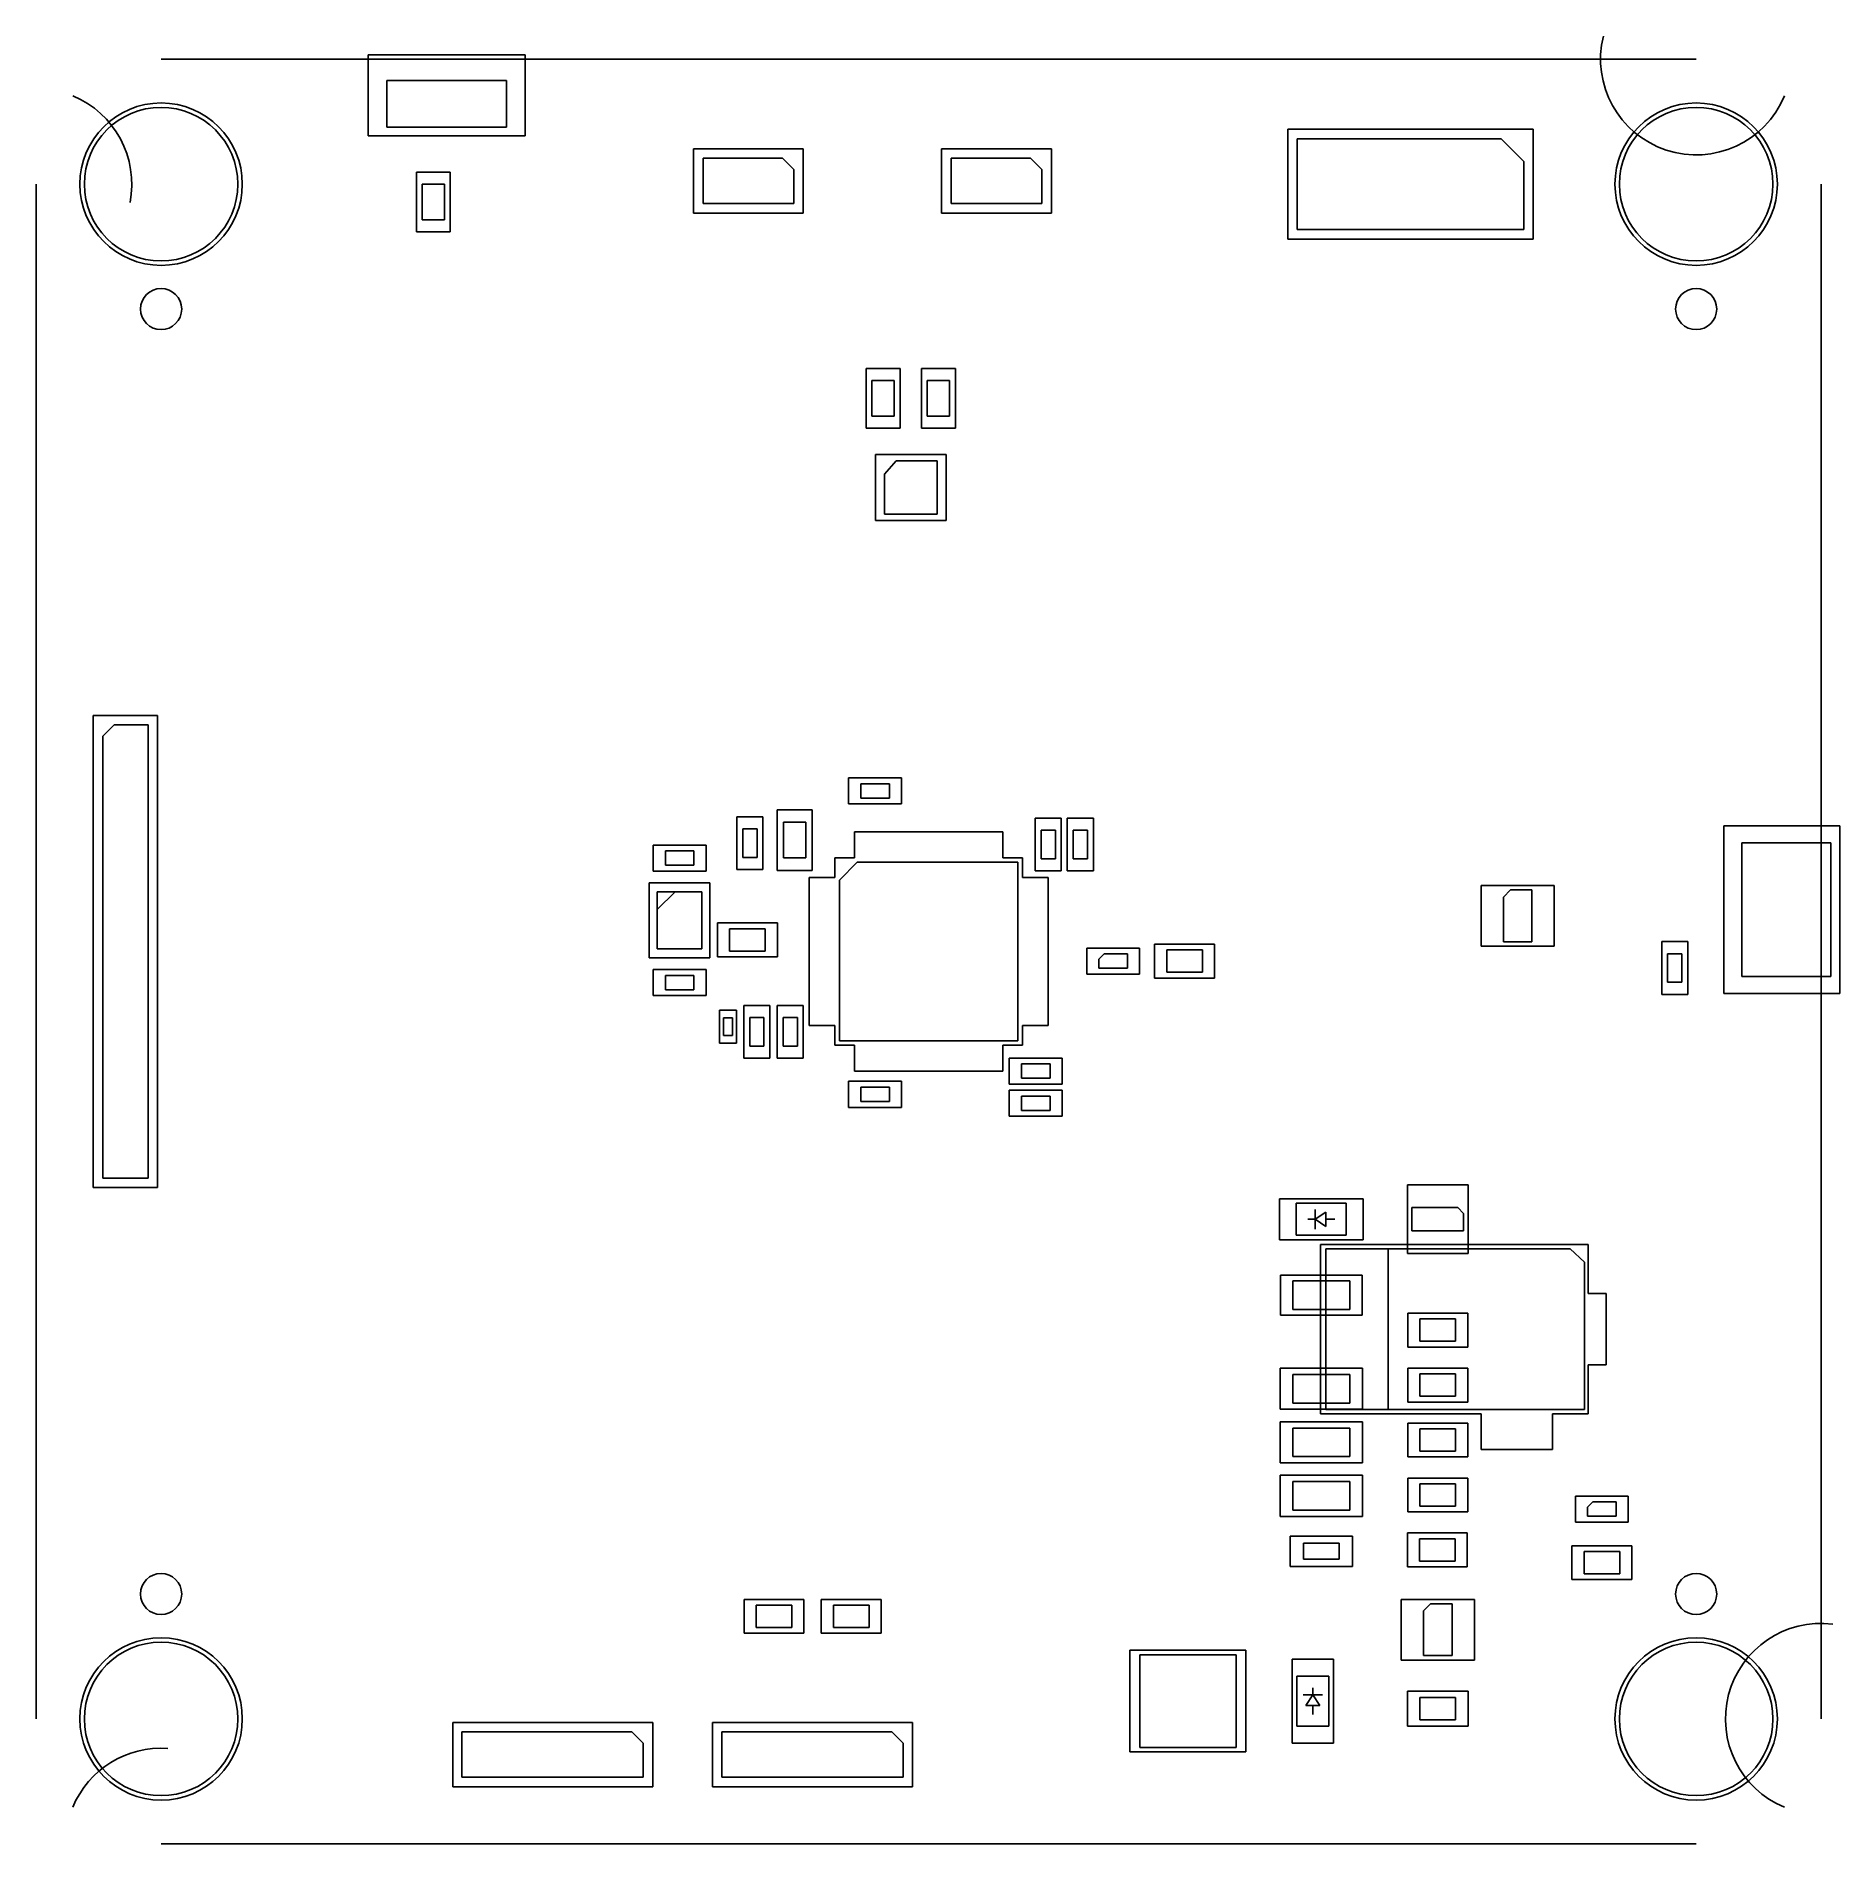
# Model space of a CAD drawing. Header units: metres. Extents: x 71 to 173, y -129 to -28.
import ezdxf

# ---------------------------------------------------------------- set-up
doc = ezdxf.new("R2010")
doc.units = ezdxf.units.M

msp = doc.modelspace()

# ---------------------------------------------------------------- linework, layer by layer
at = {"layer": 'Cmts', "color": 1}
for centre in [(78.475, -36), (164.475, -36), (78.475, -122), (164.475, -122)]:
    msp.add_circle(centre, 4.3, dxfattribs=at)
at = {"layer": 'Edge', "color": 2}
for p, q in [((164.475, -29), (78.475, -29)), ((71.475, -36), (71.475, -122)), ((171.475, -79), (171.475, -36)), ((171.475, -122), (171.475, -79)), ((78.475, -129), (164.475, -129))]:
    msp.add_line(p, q, dxfattribs=at)
for centre in [(78.475, -43), (164.475, -43), (78.475, -115), (164.475, -115)]:
    msp.add_circle(centre, 1.152, dxfattribs=at)
for centre, start, end in [((164.475, -29), -193.975007, -22.500007), ((71.475, -36), -10.975007, 67.499993), ((171.475, -122), -276.975007, -112.500007), ((78.475, -129), 86.024993, 157.499993)]:
    msp.add_arc(centre, 5.35757, start, end, dxfattribs=at)
at = {"layer": 'FCrtYd', "color": 7}
for p, q in [((90.075, -33.3), (90.075, -28.75)), ((90.075, -28.75), (98.875, -28.75)), ((98.875, -28.75), (98.875, -33.3)), ((92.825, -33.3), (90.075, -33.3)), ((96.125, -33.3), (92.825, -33.3)), ((98.875, -33.3), (96.125, -33.3)), ((141.6, -32.925), (141.6, -39.075)), ((155.35, -32.925), (141.6, -32.925)), ((155.35, -39.075), (155.35, -32.925)), ((108.295, -34.02), (108.295, -37.62)), ((114.445, -34.02), (108.295, -34.02)), ((114.445, -37.62), (114.445, -34.02)), ((128.355, -34.02), (122.205, -34.02)), ((122.205, -34.02), (122.205, -37.62)), ((128.355, -37.62), (128.355, -34.02)), ((92.775, -38.68), (92.775, -35.32)), ((92.775, -35.32), (94.675, -35.32)), ((94.675, -35.32), (94.675, -38.68)), ((108.295, -37.62), (114.445, -37.62)), ((122.205, -37.62), (128.355, -37.62)), ((94.675, -38.68), (92.775, -38.68)), ((141.6, -39.075), (155.35, -39.075)), ((117.975, -46.32), (119.875, -46.32)), ((117.975, -49.68), (117.975, -46.32)), ((119.875, -46.32), (119.875, -49.68)), ((121.075, -46.32), (122.975, -46.32)), ((121.075, -49.68), (121.075, -46.32)), ((122.975, -46.32), (122.975, -49.68)), ((119.875, -49.68), (117.975, -49.68)), ((122.975, -49.68), (121.075, -49.68)), ((118.495, -51.14), (122.455, -51.14)), ((118.495, -54.85), (118.495, -51.15)), ((122.455, -54.85), (122.455, -51.15)), ((118.495, -54.85), (122.455, -54.85)), ((78.275, -65.775), (74.675, -65.775)), ((74.675, -65.775), (74.675, -92.225)), ((78.275, -92.225), (78.275, -65.775)), ((116.995, -70.73), (116.995, -69.27)), ((116.995, -69.27), (119.955, -69.27)), ((119.955, -69.27), (119.955, -70.73)), ((119.955, -70.73), (116.995, -70.73)), ((110.735, -71.445), (112.195, -71.445)), ((110.735, -74.405), (110.735, -71.445)), ((112.195, -71.445), (112.195, -74.405)), ((112.995, -71.05), (114.955, -71.05)), ((112.995, -74.45), (112.995, -71.05)), ((114.955, -71.05), (114.955, -74.45)), ((127.445, -71.52), (128.905, -71.52)), ((127.445, -74.48), (127.445, -71.52)), ((128.905, -71.52), (128.905, -74.48)), ((129.245, -71.52), (130.705, -71.52)), ((129.245, -74.48), (129.245, -71.52)), ((130.705, -71.52), (130.705, -74.48)), ((117.325, -72.3), (117.325, -73.75)), ((121.475, -72.3), (117.325, -72.3)), ((121.475, -72.3), (125.625, -72.3)), ((125.625, -72.3), (125.625, -73.75)), ((166.025, -71.95), (172.525, -71.95)), ((166.025, -81.35), (166.025, -71.95)), ((172.525, -71.95), (172.525, -81.35)), ((106.045, -74.49), (106.045, -73.03)), ((106.045, -73.03), (109.005, -73.03)), ((109.005, -73.03), (109.005, -74.49)), ((117.325, -73.75), (116.225, -73.75)), ((116.225, -73.75), (116.225, -74.85)), ((125.625, -73.75), (126.725, -73.75)), ((126.725, -73.75), (126.725, -74.85)), ((109.005, -74.49), (106.045, -74.49)), ((112.195, -74.405), (110.735, -74.405)), ((114.955, -74.45), (112.995, -74.45)), ((116.225, -74.85), (114.775, -74.85)), ((114.775, -74.85), (114.775, -79)), ((126.725, -74.85), (128.175, -74.85)), ((128.905, -74.48), (127.445, -74.48)), ((128.175, -74.85), (128.175, -79)), ((130.705, -74.48), (129.245, -74.48)), ((109.225, -75.15), (105.825, -75.15)), ((105.825, -75.15), (105.825, -79.35)), ((109.225, -79.35), (109.225, -75.15)), ((152.425, -75.3), (152.425, -78.7)), ((156.525, -75.3), (152.425, -75.3)), ((156.525, -78.7), (156.525, -75.3)), ((109.645, -77.4), (113.005, -77.4)), ((109.645, -79.3), (109.645, -77.4)), ((113.005, -77.4), (113.005, -79.3)), ((114.775, -83.15), (114.775, -79)), ((128.175, -83.15), (128.175, -79)), ((130.3375, -78.805), (133.2975, -78.805)), ((130.3375, -80.265), (130.3375, -78.805)), ((133.2975, -78.805), (133.2975, -80.265)), ((134.1375, -78.585), (137.4975, -78.585)), ((134.1375, -80.485), (134.1375, -78.585)), ((137.4975, -78.585), (137.4975, -80.485)), ((152.425, -78.7), (156.525, -78.7)), ((162.545, -78.445), (164.005, -78.445)), ((162.545, -81.405), (162.545, -78.445)), ((164.005, -78.445), (164.005, -81.405)), ((105.825, -79.35), (109.225, -79.35)), ((106.045, -81.47), (106.045, -80.01)), ((106.045, -80.01), (109.005, -80.01)), ((109.005, -80.01), (109.005, -81.47)), ((113.005, -79.3), (109.645, -79.3)), ((133.2975, -80.265), (130.3375, -80.265)), ((137.4975, -80.485), (134.1375, -80.485)), ((109.005, -81.47), (106.045, -81.47)), ((111.12, -84.98), (111.12, -82.02)), ((111.12, -82.02), (112.58, -82.02)), ((112.58, -82.02), (112.58, -84.98)), ((112.995, -84.98), (112.995, -82.02)), ((112.995, -82.02), (114.455, -82.02)), ((114.455, -82.02), (114.455, -84.98)), ((164.005, -81.405), (162.545, -81.405)), ((172.525, -81.35), (166.025, -81.35)), ((109.765, -82.28), (110.705, -82.28)), ((109.765, -84.14), (109.765, -82.28)), ((110.705, -82.28), (110.705, -84.14)), ((116.225, -83.15), (114.775, -83.15)), ((116.225, -84.25), (116.225, -83.15)), ((126.725, -83.15), (128.175, -83.15)), ((126.725, -84.25), (126.725, -83.15)), ((110.705, -84.14), (109.765, -84.14)), ((112.58, -84.98), (111.12, -84.98)), ((114.455, -84.98), (112.995, -84.98)), ((117.325, -84.25), (116.225, -84.25)), ((117.325, -85.7), (117.325, -84.25)), ((125.625, -84.25), (126.725, -84.25)), ((125.625, -85.7), (125.625, -84.25)), ((125.995, -84.97), (128.955, -84.97)), ((125.995, -86.43), (125.995, -84.97)), ((128.955, -84.97), (128.955, -86.43)), ((121.475, -85.7), (117.325, -85.7)), ((121.475, -85.7), (125.625, -85.7)), ((116.995, -87.73), (116.995, -86.27)), ((116.995, -86.27), (119.955, -86.27)), ((119.955, -86.27), (119.955, -87.73)), ((128.955, -86.43), (125.995, -86.43)), ((125.995, -88.23), (125.995, -86.77)), ((125.995, -86.77), (128.955, -86.77)), ((128.955, -86.77), (128.955, -88.23)), ((119.955, -87.73), (116.995, -87.73)), ((128.955, -88.23), (125.995, -88.23)), ((151.7, -92.08), (148.3, -92.08)), ((148.3, -92.08), (148.3, -95.92)), ((151.7, -95.92), (151.7, -92.08)), ((74.675, -92.225), (78.275, -92.225)), ((141.125, -92.85), (145.825, -92.85)), ((141.125, -92.85), (141.125, -95.15)), ((145.825, -92.85), (145.825, -95.15)), ((145.825, -95.15), (141.125, -95.15)), ((143.425, -104.9075), (143.425, -95.4075)), ((158.425, -95.4075), (143.425, -95.4075)), ((148.3, -95.92), (151.7, -95.92)), ((158.425, -95.6575), (158.425, -95.4075)), ((158.425, -95.6575), (158.425, -98.1575)), ((141.195, -99.37), (141.195, -97.13)), ((141.195, -97.13), (145.755, -97.13)), ((145.755, -97.13), (145.755, -99.37)), ((158.425, -98.1575), (159.425, -98.1575)), ((159.425, -98.1575), (159.425, -102.1575)), ((148.32, -99.265), (151.68, -99.265)), ((148.32, -101.165), (148.32, -99.265)), ((151.68, -99.265), (151.68, -101.165)), ((145.755, -99.37), (141.195, -99.37)), ((151.68, -101.165), (148.32, -101.165)), ((158.425, -102.1575), (158.425, -104.9075)), ((159.425, -102.1575), (158.425, -102.1575)), ((141.175, -104.65), (141.175, -102.35)), ((141.175, -102.35), (145.775, -102.35)), ((145.775, -102.35), (145.775, -104.65)), ((148.32, -104.24375), (148.32, -102.34375)), ((148.32, -102.34375), (151.68, -102.34375)), ((151.68, -102.34375), (151.68, -104.24375)), ((151.68, -104.24375), (148.32, -104.24375)), ((145.775, -104.65), (141.175, -104.65)), ((152.425, -104.9075), (143.425, -104.9075)), ((152.425, -106.9075), (152.425, -104.9075)), ((158.425, -104.9075), (156.425, -104.9075)), ((156.425, -104.9075), (156.425, -106.9075)), ((141.175, -107.65), (141.175, -105.35)), ((141.175, -105.35), (145.775, -105.35)), ((145.775, -105.35), (145.775, -107.65)), ((148.32, -107.3225), (148.32, -105.4225)), ((148.32, -105.4225), (151.68, -105.4225)), ((151.68, -105.4225), (151.68, -107.3225)), ((151.68, -107.3225), (148.32, -107.3225)), ((156.425, -106.9075), (152.425, -106.9075)), ((145.775, -107.65), (141.175, -107.65)), ((141.175, -110.65), (141.175, -108.35)), ((141.175, -108.35), (145.775, -108.35)), ((145.775, -108.35), (145.775, -110.65)), ((148.32, -108.50125), (151.68, -108.50125)), ((148.32, -110.40125), (148.32, -108.50125)), ((151.68, -108.50125), (151.68, -110.40125)), ((151.68, -110.40125), (148.32, -110.40125)), ((157.714, -109.512), (160.674, -109.512)), ((157.714, -110.972), (157.714, -109.512)), ((160.674, -109.512), (160.674, -110.972)), ((145.775, -110.65), (141.175, -110.65)), ((160.674, -110.972), (157.714, -110.972)), ((141.725, -113.45), (141.725, -111.75)), ((141.725, -111.75), (145.225, -111.75)), ((145.225, -111.75), (145.225, -113.45)), ((148.295, -113.48), (148.295, -111.58)), ((148.295, -111.58), (151.655, -111.58)), ((151.655, -111.58), (151.655, -113.48)), ((157.514, -114.192), (157.514, -112.292)), ((157.514, -112.292), (160.874, -112.292)), ((160.874, -112.292), (160.874, -114.192)), ((145.225, -113.45), (141.725, -113.45)), ((151.655, -113.48), (148.295, -113.48)), ((160.874, -114.192), (157.514, -114.192)), ((111.1325, -115.3), (114.4925, -115.3)), ((111.1325, -117.2), (111.1325, -115.3)), ((114.4925, -115.3), (114.4925, -117.2)), ((115.4575, -115.3), (118.8175, -115.3)), ((115.4575, -117.2), (115.4575, -115.3)), ((118.8175, -115.3), (118.8175, -117.2)), ((147.95, -115.3), (147.95, -118.7)), ((152.05, -115.3), (147.95, -115.3)), ((152.05, -118.7), (152.05, -115.3)), ((114.4925, -117.2), (111.1325, -117.2)), ((118.8175, -117.2), (115.4575, -117.2)), ((139.25, -118.15), (132.75, -118.15)), ((132.75, -118.15), (132.75, -123.85)), ((139.25, -123.85), (139.25, -118.15)), ((141.85, -123.35), (141.85, -118.65)), ((144.15, -118.65), (141.85, -118.65)), ((144.15, -118.65), (144.15, -123.35)), ((147.95, -118.7), (152.05, -118.7)), ((148.2975, -120.45), (151.6975, -120.45)), ((148.2975, -122.41), (148.2975, -120.45)), ((151.6975, -120.45), (151.6975, -122.41)), ((106.02, -122.2), (94.82, -122.2)), ((94.82, -122.2), (94.82, -125.8)), ((106.02, -125.8), (106.02, -122.2)), ((120.575, -122.2), (109.375, -122.2)), ((109.375, -122.2), (109.375, -125.8)), ((120.575, -125.8), (120.575, -122.2)), ((151.6975, -122.41), (148.2975, -122.41)), ((144.15, -123.35), (141.85, -123.35)), ((132.75, -123.85), (139.25, -123.85)), ((94.82, -125.8), (106.02, -125.8)), ((109.375, -125.8), (120.575, -125.8))]:
    msp.add_line(p, q, dxfattribs=at)
for centre in [(78.475, -36), (164.475, -36), (78.475, -122), (164.475, -122)]:
    msp.add_circle(centre, 4.55, dxfattribs=at)
at = {"layer": 'FFab', "color": 5}
for p, q in [((91.125, -30.2), (91.125, -32.8)), ((97.825, -30.2), (91.125, -30.2)), ((97.825, -32.8), (97.825, -30.2)), ((91.125, -32.8), (97.825, -32.8)), ((142.12, -33.455), (153.55, -33.455)), ((142.12, -38.535), (142.12, -33.455)), ((153.55, -33.455), (154.82, -34.725)), ((108.835, -37.09), (108.835, -34.55)), ((108.835, -34.55), (113.28, -34.55)), ((113.28, -34.55), (113.915, -35.185)), ((113.915, -35.185), (113.915, -37.09)), ((122.745, -37.09), (122.745, -34.55)), ((122.745, -34.55), (127.19, -34.55)), ((127.19, -34.55), (127.825, -35.185)), ((127.825, -35.185), (127.825, -37.09)), ((154.82, -34.725), (154.82, -38.535)), ((93.1, -38), (93.1, -36)), ((93.1, -36), (94.35, -36)), ((94.35, -36), (94.35, -38)), ((113.915, -37.09), (108.835, -37.09)), ((127.825, -37.09), (122.745, -37.09)), ((94.35, -38), (93.1, -38)), ((154.82, -38.535), (142.12, -38.535)), ((118.3, -47), (119.55, -47)), ((118.3, -49), (118.3, -47)), ((119.55, -47), (119.55, -49)), ((121.4, -49), (121.4, -47)), ((121.4, -47), (122.65, -47)), ((122.65, -47), (122.65, -49)), ((119.55, -49), (118.3, -49)), ((122.65, -49), (121.4, -49)), ((119, -52.25), (119.65, -51.5)), ((121.95, -51.5), (119.65, -51.5)), ((121.95, -51.5), (121.95, -54.5)), ((119, -54.5), (119, -52.25)), ((121.95, -54.5), (119, -54.5)), ((75.205, -66.94), (75.84, -66.305)), ((75.84, -66.305), (77.745, -66.305)), ((77.745, -66.305), (77.745, -91.705)), ((75.205, -91.705), (75.205, -66.94)), ((117.675, -69.6), (119.275, -69.6)), ((117.675, -70.4), (117.675, -69.6)), ((119.275, -69.6), (119.275, -70.4)), ((119.275, -70.4), (117.675, -70.4)), ((113.35, -73.75), (113.35, -71.75)), ((113.35, -71.75), (114.6, -71.75)), ((114.6, -71.75), (114.6, -73.75)), ((111.065, -73.725), (111.065, -72.125)), ((111.065, -72.125), (111.865, -72.125)), ((111.865, -72.125), (111.865, -73.725)), ((127.775, -72.2), (128.575, -72.2)), ((127.775, -73.8), (127.775, -72.2)), ((128.575, -72.2), (128.575, -73.8)), ((129.575, -72.2), (130.375, -72.2)), ((129.575, -73.8), (129.575, -72.2)), ((130.375, -72.2), (130.375, -73.8)), ((167.025, -80.4), (167.025, -72.9)), ((167.025, -72.9), (172.025, -72.9)), ((172.025, -72.9), (172.025, -80.4)), ((106.725, -73.36), (108.325, -73.36)), ((106.725, -74.16), (106.725, -73.36)), ((108.325, -73.36), (108.325, -74.16)), ((111.865, -73.725), (111.065, -73.725)), ((114.6, -73.75), (113.35, -73.75)), ((128.575, -73.8), (127.775, -73.8)), ((130.375, -73.8), (129.575, -73.8)), ((108.325, -74.16), (106.725, -74.16)), ((116.475, -75), (117.475, -74)), ((117.475, -74), (126.475, -74)), ((126.475, -74), (126.475, -84)), ((106.275, -75.65), (106.275, -78.85)), ((107.275, -75.65), (106.275, -76.65)), ((108.775, -75.65), (106.275, -75.65)), ((108.775, -78.85), (108.775, -75.65)), ((116.475, -84), (116.475, -75)), ((153.675, -75.95), (154.075, -75.55)), ((153.675, -78.45), (153.675, -75.95)), ((154.075, -75.55), (155.275, -75.55)), ((155.275, -75.55), (155.275, -78.45)), ((110.325, -77.725), (112.325, -77.725)), ((110.325, -78.975), (110.325, -77.725)), ((112.325, -77.725), (112.325, -78.975)), ((106.275, -78.85), (108.775, -78.85)), ((112.325, -78.975), (110.325, -78.975)), ((134.8175, -78.91), (136.8175, -78.91)), ((134.8175, -80.16), (134.8175, -78.91)), ((136.8175, -78.91), (136.8175, -80.16)), ((155.275, -78.45), (153.675, -78.45)), ((131.3175, -79.135), (131.0175, -79.435)), ((131.0175, -79.435), (131.0175, -79.935)), ((131.0175, -79.935), (132.6175, -79.935)), ((132.6175, -79.135), (131.3175, -79.135)), ((132.6175, -79.935), (132.6175, -79.135)), ((162.875, -79.125), (163.675, -79.125)), ((162.875, -80.725), (162.875, -79.125)), ((163.675, -79.125), (163.675, -80.725)), ((106.725, -81.14), (106.725, -80.34)), ((106.725, -80.34), (108.325, -80.34)), ((108.325, -80.34), (108.325, -81.14)), ((136.8175, -80.16), (134.8175, -80.16)), ((163.675, -80.725), (162.875, -80.725)), ((172.025, -80.4), (167.025, -80.4)), ((108.325, -81.14), (106.725, -81.14)), ((109.985, -82.71), (110.485, -82.71)), ((109.985, -83.71), (109.985, -82.71)), ((110.485, -82.71), (110.485, -83.71)), ((111.45, -82.7), (112.25, -82.7)), ((111.45, -84.3), (111.45, -82.7)), ((112.25, -82.7), (112.25, -84.3)), ((113.325, -82.7), (114.125, -82.7)), ((113.325, -84.3), (113.325, -82.7)), ((114.125, -82.7), (114.125, -84.3)), ((110.485, -83.71), (109.985, -83.71)), ((126.475, -84), (116.475, -84)), ((112.25, -84.3), (111.45, -84.3)), ((114.125, -84.3), (113.325, -84.3)), ((126.675, -85.3), (128.275, -85.3)), ((126.675, -86.1), (126.675, -85.3)), ((128.275, -85.3), (128.275, -86.1)), ((117.675, -87.4), (117.675, -86.6)), ((117.675, -86.6), (119.275, -86.6)), ((119.275, -86.6), (119.275, -87.4)), ((128.275, -86.1), (126.675, -86.1)), ((126.675, -87.1), (128.275, -87.1)), ((126.675, -87.9), (126.675, -87.1)), ((128.275, -87.1), (128.275, -87.9)), ((119.275, -87.4), (117.675, -87.4)), ((128.275, -87.9), (126.675, -87.9)), ((77.745, -91.705), (75.205, -91.705)), ((142.075, -93.1), (144.875, -93.1)), ((142.075, -94.9), (142.075, -93.1)), ((144.875, -93.1), (144.875, -94.9)), ((142.725, -94), (143.125, -94)), ((143.125, -94), (143.125, -93.45)), ((143.125, -94), (143.725, -93.6)), ((143.125, -94), (143.125, -94.55)), ((143.725, -94.4), (143.125, -94)), ((143.725, -93.6), (143.725, -94.4)), ((143.725, -94), (144.225, -94)), ((148.55, -93.35), (151.125, -93.35)), ((148.55, -94.65), (148.55, -93.35)), ((151.125, -93.35), (151.45, -93.675)), ((151.45, -93.675), (151.45, -94.65)), ((144.875, -94.9), (142.075, -94.9)), ((151.45, -94.65), (148.55, -94.65)), ((143.725, -95.6575), (143.725, -104.6575)), ((157.425, -95.6575), (143.725, -95.6575)), ((147.225, -95.6575), (147.225, -104.6575)), ((157.42179, -95.65207), (158.225, -96.4075)), ((158.225, -104.6575), (158.225, -96.4075)), ((141.875, -99.05), (141.875, -97.45)), ((141.875, -97.45), (145.075, -97.45)), ((145.075, -97.45), (145.075, -99.05)), ((145.075, -99.05), (141.875, -99.05)), ((149, -100.84), (149, -99.59)), ((149, -99.59), (151, -99.59)), ((151, -99.59), (151, -100.84)), ((151, -100.84), (149, -100.84)), ((141.875, -102.7), (145.075, -102.7)), ((141.875, -104.3), (141.875, -102.7)), ((145.075, -102.7), (145.075, -104.3)), ((149, -103.91875), (149, -102.66875)), ((149, -102.66875), (151, -102.66875)), ((151, -102.66875), (151, -103.91875)), ((145.075, -104.3), (141.875, -104.3)), ((151, -103.91875), (149, -103.91875)), ((143.725, -104.6575), (158.225, -104.6575)), ((141.875, -105.7), (145.075, -105.7)), ((141.875, -107.3), (141.875, -105.7)), ((145.075, -105.7), (145.075, -107.3)), ((149, -105.7475), (151, -105.7475)), ((149, -106.9975), (149, -105.7475)), ((151, -105.7475), (151, -106.9975)), ((145.075, -107.3), (141.875, -107.3)), ((151, -106.9975), (149, -106.9975)), ((141.875, -110.3), (141.875, -108.7)), ((141.875, -108.7), (145.075, -108.7)), ((145.075, -108.7), (145.075, -110.3)), ((149, -110.07625), (149, -108.82625)), ((149, -108.82625), (151, -108.82625)), ((151, -108.82625), (151, -110.07625)), ((145.075, -110.3), (141.875, -110.3)), ((151, -110.07625), (149, -110.07625)), ((158.694, -109.842), (158.394, -110.142)), ((158.394, -110.142), (158.394, -110.642)), ((159.994, -109.842), (158.694, -109.842)), ((159.994, -110.642), (159.994, -109.842)), ((158.394, -110.642), (159.994, -110.642)), ((142.475, -112.15), (144.475, -112.15)), ((142.475, -113.05), (142.475, -112.15)), ((144.475, -112.15), (144.475, -113.05)), ((148.975, -113.155), (148.975, -111.905)), ((148.975, -111.905), (150.975, -111.905)), ((150.975, -111.905), (150.975, -113.155)), ((144.475, -113.05), (142.475, -113.05)), ((150.975, -113.155), (148.975, -113.155)), ((158.194, -113.867), (158.194, -112.617)), ((158.194, -112.617), (160.194, -112.617)), ((160.194, -112.617), (160.194, -113.867)), ((160.194, -113.867), (158.194, -113.867)), ((111.8125, -115.625), (113.8125, -115.625)), ((111.8125, -116.875), (111.8125, -115.625)), ((113.8125, -115.625), (113.8125, -116.875)), ((116.1375, -115.625), (118.1375, -115.625)), ((116.1375, -116.875), (116.1375, -115.625)), ((118.1375, -115.625), (118.1375, -116.875)), ((149.2, -115.95), (149.6, -115.55)), ((149.2, -118.45), (149.2, -115.95)), ((149.6, -115.55), (150.8, -115.55)), ((150.8, -115.55), (150.8, -118.45)), ((113.8125, -116.875), (111.8125, -116.875)), ((118.1375, -116.875), (116.1375, -116.875)), ((133.3, -118.4), (133.3, -123.6)), ((138.7, -118.4), (133.3, -118.4)), ((138.7, -123.6), (138.7, -118.4)), ((150.8, -118.45), (149.2, -118.45)), ((142.1, -119.6), (143.9, -119.6)), ((142.1, -122.4), (142.1, -119.6)), ((143, -120.25), (143, -120.65)), ((143.9, -119.6), (143.9, -122.4)), ((143, -120.65), (142.45, -120.65)), ((142.6, -121.25), (143, -120.65)), ((143.4, -121.25), (142.6, -121.25)), ((143, -120.65), (143.55, -120.65)), ((143, -120.65), (143.4, -121.25)), ((143, -121.25), (143, -121.75)), ((148.9975, -120.805), (150.9975, -120.805)), ((148.9975, -122.055), (148.9975, -120.805)), ((150.9975, -120.805), (150.9975, -122.055)), ((143.9, -122.4), (142.1, -122.4)), ((150.9975, -122.055), (148.9975, -122.055)), ((95.33, -125.27), (95.33, -122.73)), ((95.33, -122.73), (104.855, -122.73)), ((104.855, -122.73), (105.49, -123.365)), ((105.49, -123.365), (105.49, -125.27)), ((109.885, -122.73), (119.41, -122.73)), ((109.885, -125.27), (109.885, -122.73)), ((119.41, -122.73), (120.045, -123.365)), ((120.045, -123.365), (120.045, -125.27)), ((133.3, -123.6), (138.7, -123.6)), ((105.49, -125.27), (95.33, -125.27)), ((120.045, -125.27), (109.885, -125.27))]:
    msp.add_line(p, q, dxfattribs=at)

doc.saveas('drawing.dxf')
